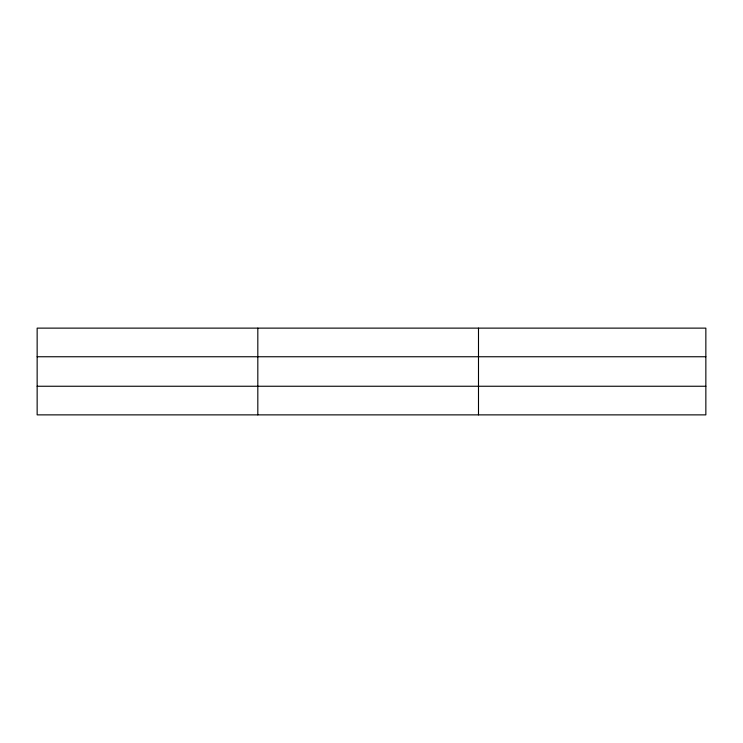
<?xml version="1.0" encoding="UTF-8"?>
<svg xmlns="http://www.w3.org/2000/svg" width="743" height="743" viewBox="0 0 743 743"><rect width="100%" height="100%" fill="white"/><g stroke="black" fill="none" stroke-linecap="round" stroke-linejoin="round"><path stroke-width="1.11" d="M257.821 328.127L257.821 414.873M478.492 328.127L478.492 414.873M705.85 386.249L705.85 414.873L37.15 414.873L37.15 328.127L705.85 328.127L705.85 386.249L37.15 386.249M37.15 356.751L705.85 356.751"/></g></svg>
